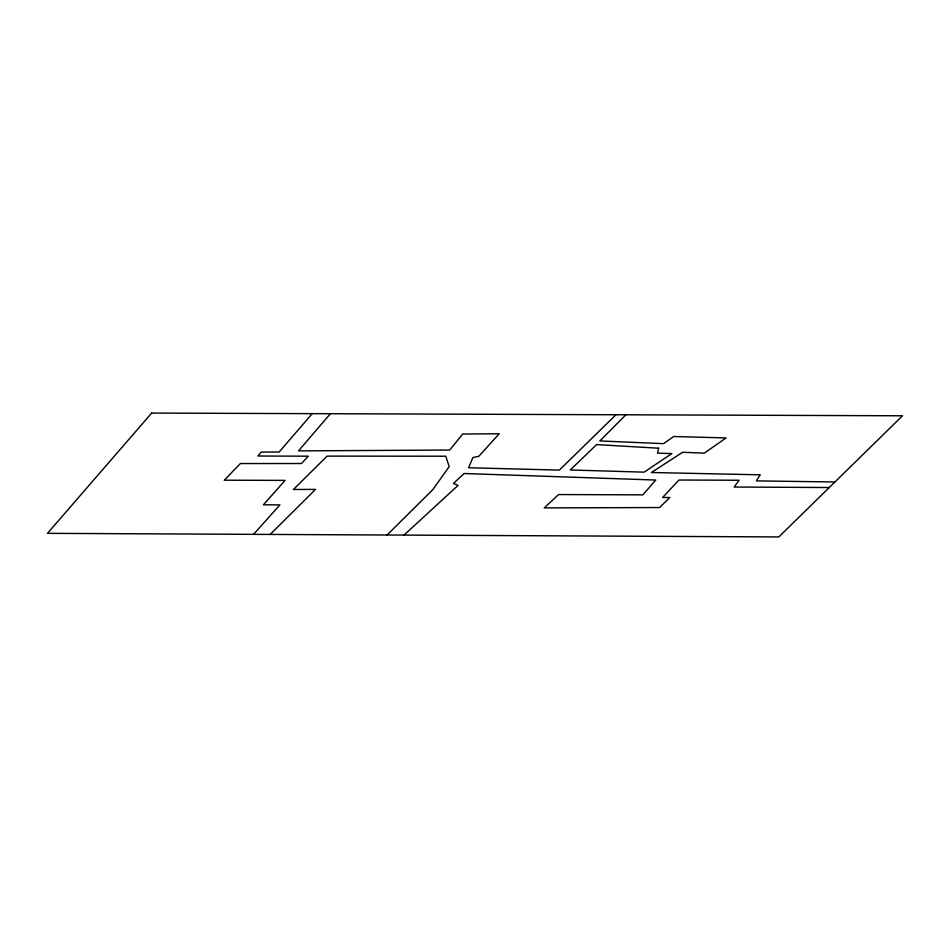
<?xml version="1.0" encoding="UTF-8"?>
<svg xmlns="http://www.w3.org/2000/svg" width="950" height="950" viewBox="0 0 950 950"><rect width="100%" height="100%" fill="white"/><g stroke="black" fill="none" stroke-linecap="round" stroke-linejoin="round"><path stroke-width="1.43" d="M330.422 413.713L298.49 450.882L449.73 450.039L462.697 434.019L499.237 433.758L478.788 456.297L472.886 457.556L468.623 467.756L559.336 470.108L615.992 414.746M312.229 413.654L279.146 452.022L261.25 452.034L257.901 456.024L308.275 456.19L301.506 463.517L240.398 463.541L224.248 480.201L285.071 480.391L263.447 504.771L279.918 504.901L253.567 534.351M625.896 414.794L599.842 440.942L663.504 443.65L673.716 436.513L726.085 437.926L704.271 453.15L682.658 452.271L651.415 472.506L760.249 474.822L756.366 480.878L834.919 481.983M270.204 534.434L315.519 489.381L293.408 489.511L327.121 456.119L445.811 456.214L449.172 466.616L432.761 489.701L387.077 535.004M404.047 535.087L458.043 485.391L453.435 483.443L464.122 473.516L655.749 480.035L642.865 494.855L558.6 494.546L544.243 507.894L659.573 507.537L669.821 497.515L662.625 497.479L678.977 480.023L739.1 480.261L734.16 487.029L829.267 487.528M658.611 448.198L657.566 453.162L671.864 453.566L644.076 472.15L570.285 469.977L596.576 444.612L658.611 448.198M151.656 413.072L47.5 533.342L778.834 536.928L902.5 415.791L151.656 413.072"/></g></svg>
